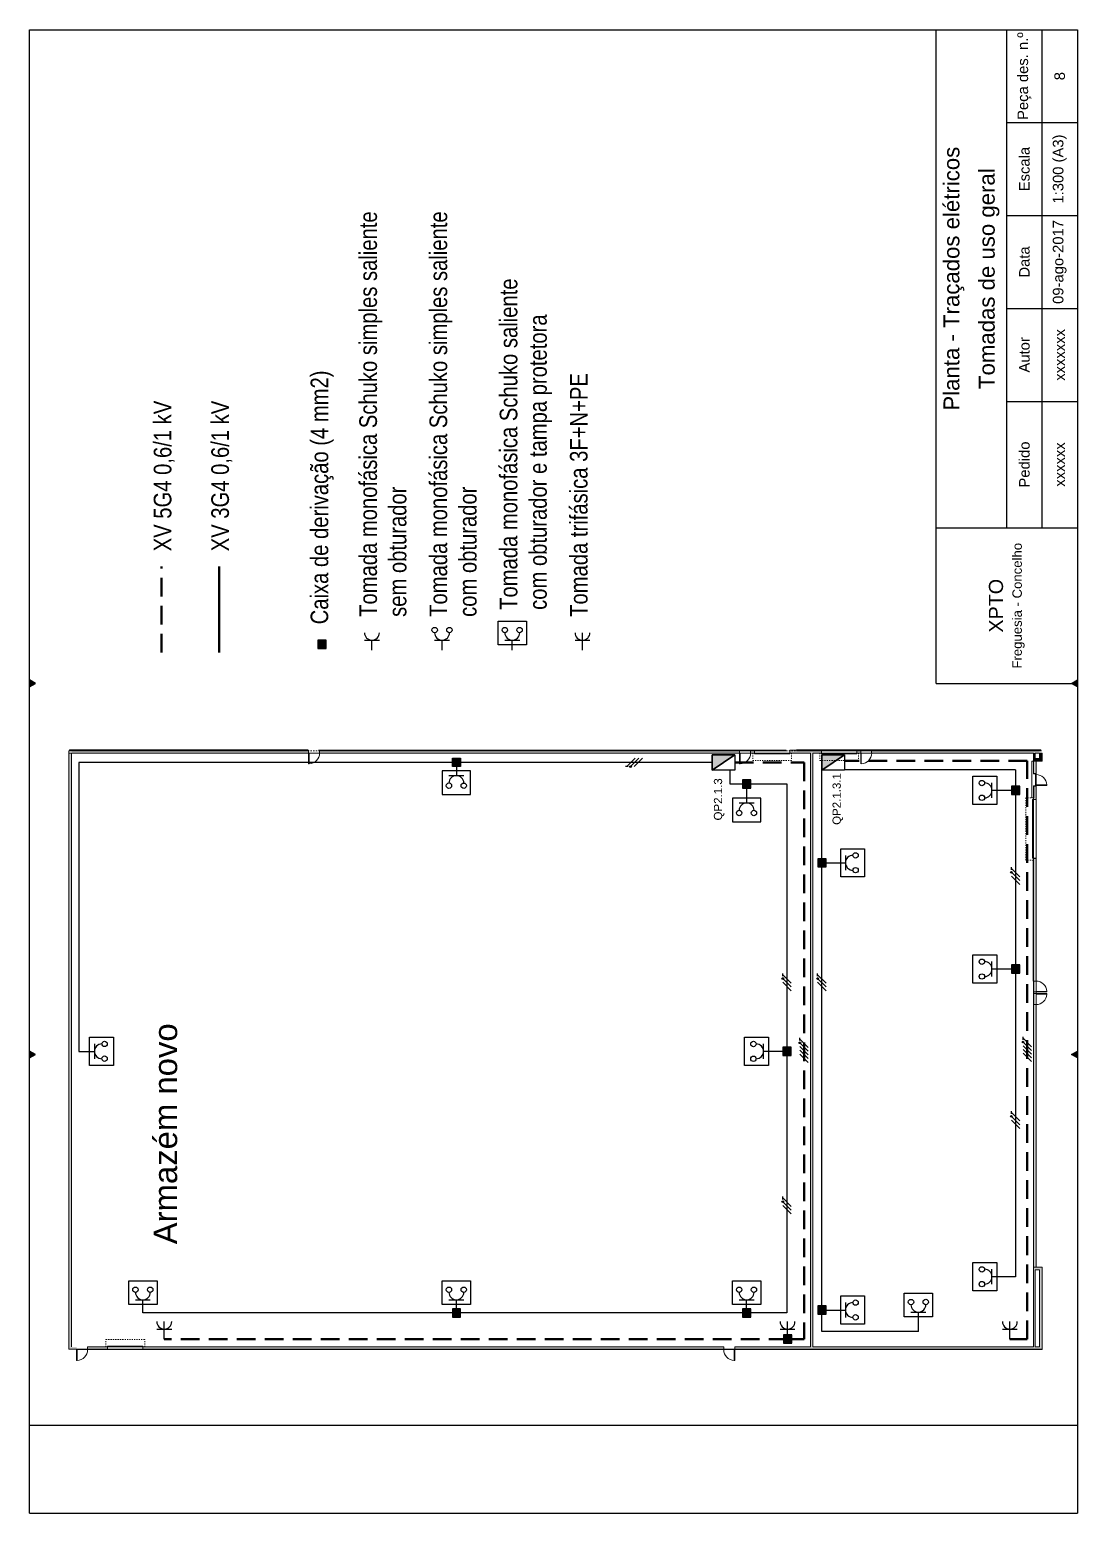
# Model space of a CAD drawing. Header units: millimetres. Extents: x -32 to 1412, y -324 to 2887.
# Drawn here: x 1207.4 to 1296.5, y 2330.8 to 2456.9 of the extents above; entities that cross this region are included whole.
import ezdxf

# ---------------------------------------------------------------- set-up
doc = ezdxf.new("R2010")
doc.units = ezdxf.units.MM
doc.header["$LTSCALE"] = 0.5
for name, pattern in [('HIDDEN', [9.525, 6.35, -3.175]), ('HIDDEN2', [4.7625, 3.175, -1.5875]), ('Tracejado - 0_53_0_53', [0.00106, 0.00053, -0.00053])]:
    doc.linetypes.add(name, pattern=pattern)
doc.layers.get('0').update_dxf_attribs({"linetype": 'CONTINUOUS'})
doc.layers.add('aparelhagem', color=3, linetype='CONTINUOUS')
doc.layers.add('ESQUADRIA', color=7, linetype='CONTINUOUS')
for name, color, linetype, lineweight in [('Arq_Janelas_C', 7, 'CONTINUOUS', 9), ('Arq_Paredes', 7, 'CONTINUOUS', 5), ('Arq_Paredes_C', 7, 'CONTINUOUS', 9), ('Arq_pavimentos', 7, 'CONTINUOUS', 5), ('Arq_Portas', 7, 'CONTINUOUS', 5), ('Arq_Portas Folhas C', 7, 'CONTINUOUS', 9), ('arquitetura', 252, 'CONTINUOUS', 5), ('ESQUEMA', 3, 'CONTINUOUS', 0), ('quadros eletricos', 3, 'CONTINUOUS', 30)]:
    doc.layers.add(name, color=color, linetype=linetype, lineweight=lineweight)
doc.styles.add('Arial nw', font='ARIALN.TTF')
doc.styles.add('ITED_3', font='romans.shx', dxfattribs={"width": 0.9, "height": 0.1})

msp = doc.modelspace()

# ---------------------------------------------------------------- hatches: boundary and pattern name
for points in [[(1207.902, 2401.333), (1207.403, 2401.621), (1207.403, 2401.045)], [(1296.016, 2401.333), (1296.515, 2401.621), (1296.515, 2401.045)], [(1207.902, 2369.769), (1207.403, 2370.057), (1207.403, 2369.481)], [(1296.016, 2369.769), (1296.515, 2370.057), (1296.515, 2369.481)]]:
    msp.add_hatch(color=7).paths.add_polyline_path(points)
at = {"layer": 'aparelhagem'}
h = msp.add_hatch(color=256, dxfattribs=at)
edge = h.paths.add_edge_path()
edge.add_arc((1258.513, 2394.251), 0.069, 0, 360)
h = msp.add_hatch(color=256, dxfattribs=at)
edge = h.paths.add_edge_path()
edge.add_arc((1290.903, 2385.269), 0.069, 0, 360)
h = msp.add_hatch(color=256, dxfattribs=at)
edge = h.paths.add_edge_path()
edge.add_arc((1271.463, 2376.232), 0.069, 0, 360)
h = msp.add_hatch(color=256, dxfattribs=at)
edge = h.paths.add_edge_path()
edge.add_arc((1274.425, 2376.233), 0.069, 0, 360)
h = msp.add_hatch(color=256, dxfattribs=at)
edge = h.paths.add_edge_path()
edge.add_arc((1272.914, 2370.769), 0.069, 0, 360)
h = msp.add_hatch(color=256, dxfattribs=at)
edge = h.paths.add_edge_path()
edge.add_arc((1291.895, 2370.834), 0.069, 0, 360)
h = msp.add_hatch(color=256, dxfattribs=at)
edge = h.paths.add_edge_path()
edge.add_arc((1290.903, 2364.518), 0.069, 0, 360)
h = msp.add_hatch(color=256, dxfattribs=at)
edge = h.paths.add_edge_path()
edge.add_arc((1271.463, 2357.26), 0.069, 0, 360)
at = {"layer": 'Arq_Paredes'}
for points in [[(1217.006, 2395.609), (1210.97, 2395.609), (1210.97, 2395.409), (1217.006, 2395.409)], [(1210.956, 2395.409), (1210.73, 2395.409), (1210.73, 2344.686), (1210.956, 2344.686), (1210.956, 2394.768)], [(1274.016, 2395.409), (1273.816, 2395.409), (1273.816, 2344.912), (1274.016, 2344.912), (1274.016, 2379.477)], [(1292.925, 2395.409), (1292.775, 2395.409), (1292.775, 2394.936), (1292.925, 2394.936)], [(1293.304, 2394.71), (1293.304, 2394.936), (1292.775, 2394.936), (1292.775, 2394.71), (1293.001, 2394.71)], [(1293.53, 2394.71), (1293.53, 2395.409), (1293.304, 2395.409), (1293.304, 2394.71)], [(1292.925, 2351.461), (1292.775, 2351.461), (1292.775, 2344.912), (1292.925, 2344.912)], [(1293.53, 2344.686), (1293.53, 2351.687), (1293.304, 2351.687), (1293.304, 2344.686)]]:
    msp.add_hatch(color=252, dxfattribs=at).paths.add_polyline_path(points, flags=0)
h = msp.add_hatch(color=252, dxfattribs=at)
h.paths.add_polyline_path([(1293.29, 2395.409), (1293.29, 2395.649), (1279.02, 2395.649), (1279.02, 2395.409), (1292.925, 2395.409)], flags=0)
h.paths.add_polyline_path([(1278.09, 2395.409), (1278.09, 2395.649), (1277.755, 2395.649), (1277.755, 2395.409)], flags=0)
h.paths.add_polyline_path([(1274.755, 2395.649), (1272.055, 2395.649), (1272.055, 2395.409), (1274.755, 2395.409)], flags=0)
h.paths.add_polyline_path([(1269.055, 2395.409), (1269.055, 2395.649), (1268.72, 2395.649), (1268.72, 2395.409)], flags=0)
h.paths.add_polyline_path([(1267.79, 2395.649), (1232.061, 2395.649), (1232.061, 2395.409), (1267.79, 2395.409)], flags=0)
h.paths.add_polyline_path([(1231.131, 2395.649), (1217.006, 2395.649), (1217.006, 2395.409), (1231.131, 2395.409)], flags=0)
h = msp.add_hatch(color=252, dxfattribs=at)
h.dxf.hatch_style = 1
h.paths.add_polyline_path([(1292.775, 2394.71), (1292.775, 2393.658), (1293.001, 2393.658), (1293.001, 2394.71)])
h.paths.add_polyline_path([(1292.775, 2374.02), (1292.775, 2351.687), (1293.001, 2351.687), (1293.001, 2374.02)])
h.paths.add_polyline_path([(1292.775, 2386.458), (1292.775, 2386.308), (1292.775, 2376.023), (1293.001, 2376.023), (1293.001, 2386.458)])
h.paths.add_polyline_path([(1292.775, 2392.583), (1292.775, 2391.608), (1292.775, 2391.458), (1293.001, 2391.458), (1293.001, 2392.583)])
h.paths.add_polyline_path([(1293.304, 2351.687), (1292.775, 2351.687), (1292.775, 2351.461), (1293.304, 2351.461)])
h = msp.add_hatch(color=252, dxfattribs=at)
h.paths.add_polyline_path([(1293.304, 2344.912), (1267.375, 2344.912), (1267.375, 2344.686), (1293.304, 2344.686)], flags=0)
h.paths.add_polyline_path([(1266.445, 2344.686), (1266.445, 2344.912), (1217.035, 2344.912), (1217.035, 2344.686), (1264.213, 2344.686)], flags=0)
h.paths.add_polyline_path([(1214.035, 2344.912), (1212.326, 2344.912), (1212.326, 2344.686), (1214.035, 2344.686)], flags=0)
h.paths.add_polyline_path([(1211.396, 2344.686), (1211.396, 2344.912), (1210.956, 2344.912), (1210.956, 2344.686)], flags=0)
at = {"layer": 'quadros eletricos', "ltscale": 10}
for points in [[(1232.632, 2405.003), (1231.927, 2405.003), (1231.927, 2404.299), (1232.632, 2404.299)], [(1244.061, 2394.255), (1243.356, 2394.255), (1243.356, 2394.96), (1244.061, 2394.96)], [(1268.737, 2393.131), (1268.032, 2393.131), (1268.032, 2392.427), (1268.737, 2392.427)], [(1291.611, 2392.586), (1290.907, 2392.586), (1290.907, 2391.881), (1291.611, 2391.881)], [(1274.438, 2385.721), (1275.142, 2385.721), (1275.142, 2386.426), (1274.438, 2386.426)], [(1291.611, 2377.393), (1290.907, 2377.393), (1290.907, 2376.688), (1291.611, 2376.688)], [(1272.18, 2370.396), (1271.476, 2370.396), (1271.476, 2369.691), (1272.18, 2369.691)], [(1244.061, 2348.153), (1243.356, 2348.153), (1243.356, 2347.449), (1244.061, 2347.449)], [(1268.737, 2348.153), (1268.032, 2348.153), (1268.032, 2347.449), (1268.737, 2347.449)], [(1274.438, 2347.698), (1275.142, 2347.698), (1275.142, 2348.402), (1274.438, 2348.402)], [(1272.217, 2345.936), (1271.513, 2345.936), (1271.513, 2345.232), (1272.217, 2345.232)]]:
    msp.add_hatch(color=256, dxfattribs=at).paths.add_polyline_path(points)
at = {"layer": 'quadros eletricos'}
for points in [[(1265.452, 2393.954), (1267.382, 2395.261), (1265.452, 2395.261)], [(1274.776, 2393.954), (1276.706, 2395.261), (1274.776, 2395.261)]]:
    msp.add_hatch(color=256, dxfattribs=at).paths.add_polyline_path(points)

# ---------------------------------------------------------------- linework, layer by layer
msp.add_line((1284.514, 2401.333), (1296.515, 2401.333))
at = {"color": 252}
for p, q in [((1292.775, 2392.583), (1292.775, 2391.608)), ((1292.775, 2386.458), (1293.001, 2386.458)), ((1292.775, 2376.023), (1292.775, 2386.308)), ((1292.775, 2376.023), (1292.775, 2374.02))]:
    msp.add_line(p, q, dxfattribs=at)
at = {"color": 7}
for points in [[(1207.902, 2401.333), (1207.403, 2401.621), (1207.403, 2401.045)], [(1296.016, 2401.333), (1296.515, 2401.621), (1296.515, 2401.045)], [(1207.902, 2369.769), (1207.403, 2370.057), (1207.403, 2369.481)]]:
    msp.add_lwpolyline(points, close=True, dxfattribs=at)
at = {"layer": 'aparelhagem'}
for p, q in [((1258.196, 2394.251), (1258.909, 2394.964)), ((1258.513, 2394.251), (1259.226, 2394.964)), ((1258.83, 2394.251), (1259.543, 2394.964)), ((1258.313, 2394.251), (1258.079, 2394.251)), ((1290.903, 2385.468), (1290.903, 2385.703)), ((1290.903, 2385.585), (1291.615, 2384.873)), ((1290.903, 2385.269), (1291.615, 2384.556)), ((1290.903, 2384.952), (1291.615, 2384.239)), ((1271.463, 2376.432), (1271.463, 2376.666)), ((1274.425, 2376.432), (1274.425, 2376.667)), ((1271.463, 2376.549), (1272.175, 2375.836)), ((1271.463, 2376.232), (1272.175, 2375.519)), ((1271.463, 2375.915), (1272.175, 2375.202)), ((1274.425, 2376.55), (1275.138, 2375.837)), ((1274.425, 2376.233), (1275.138, 2375.52)), ((1274.425, 2375.916), (1275.138, 2375.203)), ((1272.914, 2370.969), (1272.914, 2371.203)), ((1272.914, 2371.086), (1273.627, 2370.373)), ((1272.914, 2370.769), (1273.627, 2370.056)), ((1272.914, 2370.452), (1273.627, 2369.739)), ((1291.895, 2371.034), (1291.895, 2371.268)), ((1291.895, 2371.151), (1292.607, 2370.439)), ((1291.895, 2370.834), (1292.607, 2370.122)), ((1291.895, 2370.518), (1292.607, 2369.805)), ((1272.914, 2370.135), (1273.627, 2369.422)), ((1272.914, 2369.818), (1273.627, 2369.106)), ((1291.895, 2370.201), (1292.607, 2369.488)), ((1291.895, 2369.884), (1292.607, 2369.171)), ((1290.903, 2364.718), (1290.903, 2364.952)), ((1290.903, 2364.835), (1291.615, 2364.123)), ((1290.903, 2364.518), (1291.615, 2363.806)), ((1290.903, 2364.202), (1291.615, 2363.489)), ((1271.463, 2357.46), (1271.463, 2357.694)), ((1271.463, 2357.577), (1272.175, 2356.865)), ((1271.463, 2357.26), (1272.175, 2356.548)), ((1271.463, 2356.944), (1272.175, 2356.231))]:
    msp.add_line(p, q, dxfattribs=at)
for centre in [(1258.513, 2394.251), (1258.513, 2394.251), (1290.903, 2385.269), (1290.903, 2385.269), (1271.463, 2376.232), (1271.463, 2376.232), (1274.425, 2376.233), (1274.425, 2376.233), (1272.914, 2370.769), (1272.914, 2370.769), (1291.895, 2370.834), (1291.895, 2370.834), (1290.903, 2364.518), (1290.903, 2364.518), (1271.463, 2357.26), (1271.463, 2357.26)]:
    msp.add_circle(centre, 0.069, dxfattribs=at)
at = {"layer": 'Arq_Janelas_C', "color": 252}
for p, q in [((1292.775, 2393.658), (1292.775, 2393.626)), ((1292.947, 2393.626), (1292.775, 2393.626)), ((1293.001, 2393.639), (1292.947, 2393.639)), ((1292.947, 2393.639), (1292.947, 2393.595)), ((1292.991, 2393.595), (1292.947, 2393.595)), ((1292.969, 2393.595), (1292.969, 2392.646)), ((1292.991, 2393.639), (1292.991, 2393.595)), ((1293.001, 2393.658), (1293.001, 2393.639)), ((1292.947, 2392.615), (1292.775, 2392.615)), ((1292.775, 2392.583), (1292.775, 2392.615)), ((1292.947, 2392.646), (1292.947, 2392.602)), ((1292.991, 2392.646), (1292.947, 2392.646)), ((1293.001, 2392.602), (1292.947, 2392.602)), ((1292.991, 2392.602), (1292.991, 2392.646)), ((1293.001, 2392.584), (1293.001, 2392.602))]:
    msp.add_line(p, q, dxfattribs=at)
at = {"layer": 'Arq_Paredes_C', "color": 252}
for p, q in [((1217.006, 2395.609), (1210.97, 2395.609)), ((1231.131, 2395.649), (1217.206, 2395.649)), ((1231.131, 2395.409), (1231.131, 2395.649)), ((1267.79, 2395.649), (1232.061, 2395.649)), ((1232.061, 2395.649), (1232.061, 2395.409)), ((1267.79, 2395.409), (1267.79, 2395.649)), ((1269.055, 2395.649), (1268.72, 2395.649)), ((1268.72, 2395.649), (1268.72, 2395.409)), ((1269.055, 2395.409), (1269.055, 2395.649)), ((1274.755, 2395.649), (1272.055, 2395.649)), ((1272.055, 2395.649), (1272.055, 2395.409)), ((1274.755, 2395.409), (1274.755, 2395.649)), ((1278.09, 2395.649), (1277.755, 2395.649)), ((1277.755, 2395.649), (1277.755, 2395.409)), ((1278.09, 2395.409), (1278.09, 2395.649)), ((1293.29, 2395.649), (1279.02, 2395.649)), ((1279.02, 2395.649), (1279.02, 2395.409)), ((1210.73, 2395.409), (1231.131, 2395.409)), ((1210.956, 2344.912), (1210.956, 2395.409)), ((1232.061, 2395.409), (1267.79, 2395.409)), ((1268.72, 2395.409), (1269.055, 2395.409)), ((1272.055, 2395.409), (1273.816, 2395.409)), ((1273.816, 2395.409), (1273.816, 2344.912)), ((1274.016, 2395.409), (1274.755, 2395.409)), ((1274.016, 2344.912), (1274.016, 2395.409)), ((1277.755, 2395.409), (1278.09, 2395.409)), ((1279.02, 2395.409), (1292.775, 2395.409)), ((1292.775, 2395.409), (1292.775, 2393.658)), ((1292.925, 2395.409), (1293.53, 2395.409)), ((1292.925, 2394.936), (1292.925, 2395.409)), ((1293.304, 2394.936), (1292.925, 2394.936)), ((1293.001, 2394.71), (1293.53, 2394.71)), ((1293.001, 2393.658), (1293.001, 2394.71)), ((1293.53, 2395.409), (1293.304, 2395.409)), ((1293.304, 2395.409), (1293.304, 2394.936)), ((1293.53, 2394.71), (1293.53, 2395.409)), ((1292.775, 2393.658), (1293.001, 2393.658)), ((1293.001, 2392.583), (1292.775, 2392.583)), ((1293.001, 2376.023), (1293.001, 2392.583)), ((1292.775, 2391.458), (1293.001, 2391.458)), ((1292.775, 2376.023), (1293.001, 2376.023)), ((1293.001, 2375.093), (1292.775, 2375.093)), ((1292.775, 2375.093), (1292.775, 2374.95)), ((1292.775, 2374.95), (1293.001, 2374.95)), ((1293.001, 2374.95), (1293.001, 2375.093)), ((1293.001, 2374.02), (1292.775, 2374.02)), ((1292.775, 2374.02), (1292.775, 2351.687)), ((1293.001, 2351.687), (1293.001, 2374.02)), ((1292.775, 2351.687), (1292.775, 2344.912)), ((1293.53, 2351.687), (1292.775, 2351.687)), ((1292.925, 2351.461), (1293.304, 2351.461)), ((1292.925, 2344.912), (1292.925, 2351.461)), ((1293.304, 2351.461), (1293.304, 2344.912)), ((1293.53, 2344.686), (1293.53, 2351.687)), ((1214.035, 2344.912), (1212.326, 2344.912)), ((1212.326, 2344.912), (1212.326, 2344.686)), ((1212.326, 2344.686), (1214.035, 2344.686)), ((1214.035, 2344.686), (1214.035, 2344.912)), ((1266.445, 2344.912), (1217.035, 2344.912)), ((1217.035, 2344.912), (1217.035, 2344.686)), ((1217.035, 2344.686), (1266.445, 2344.686)), ((1266.445, 2344.686), (1266.445, 2344.912)), ((1273.816, 2344.912), (1267.375, 2344.912)), ((1267.375, 2344.912), (1267.375, 2344.686)), ((1267.375, 2344.686), (1293.53, 2344.686)), ((1292.775, 2344.912), (1274.016, 2344.912)), ((1293.304, 2344.912), (1292.925, 2344.912))]:
    msp.add_line(p, q, dxfattribs=at)
at = {"layer": 'Arq_pavimentos', "color": 252}
for p, q in [((1232.061, 2395.409), (1231.131, 2395.409)), ((1268.72, 2395.409), (1267.79, 2395.409)), ((1279.02, 2395.409), (1278.09, 2395.409)), ((1293.001, 2394.71), (1292.656, 2394.71)), ((1292.656, 2394.71), (1292.656, 2391.608)), ((1293.53, 2394.71), (1293.001, 2394.71)), ((1292.991, 2392.646), (1292.991, 2393.576)), ((1293.001, 2392.583), (1293.001, 2393.658)), ((1293.001, 2386.458), (1293.001, 2391.458)), ((1293.001, 2375.093), (1293.001, 2376.023)), ((1293.001, 2374.02), (1293.001, 2374.95)), ((1212.326, 2344.686), (1211.396, 2344.686)), ((1211.396, 2344.686), (1212.326, 2344.686)), ((1217.035, 2344.686), (1214.035, 2344.686)), ((1214.035, 2344.686), (1217.035, 2344.686)), ((1267.375, 2344.688), (1266.445, 2344.688)), ((1266.445, 2344.686), (1267.375, 2344.686))]:
    msp.add_line(p, q, dxfattribs=at)
at = {"layer": 'Arq_Portas', "color": 252, "linetype": 'Tracejado - 0_53_0_53'}
for p, q in [((1268.905, 2395.409), (1272.205, 2395.409)), ((1268.905, 2395.409), (1268.905, 2394.774)), ((1268.905, 2394.774), (1272.205, 2394.774)), ((1272.205, 2395.409), (1272.205, 2394.774)), ((1274.605, 2395.409), (1277.905, 2395.409)), ((1274.605, 2395.409), (1274.605, 2394.774)), ((1274.605, 2394.774), (1277.905, 2394.774)), ((1277.905, 2395.409), (1277.905, 2394.774)), ((1292.14, 2391.608), (1292.14, 2386.308)), ((1292.775, 2391.608), (1292.14, 2391.608)), ((1292.775, 2391.608), (1292.775, 2386.308)), ((1292.775, 2386.308), (1292.14, 2386.308)), ((1213.885, 2345.547), (1217.185, 2345.547)), ((1213.885, 2344.912), (1213.885, 2345.547)), ((1217.185, 2344.912), (1217.185, 2345.547)), ((1213.885, 2344.912), (1217.185, 2344.912))]:
    msp.add_line(p, q, dxfattribs=at)
at = {"layer": 'Arq_Portas', "color": 252}
for centre, start, end in [((1231.131, 2395.409), 273.0763, 0), ((1267.79, 2395.409), 273.0763, 0), ((1278.09, 2395.409), 273.0763, 0), ((1292.991, 2392.646), 3.0763, 90), ((1293.001, 2375.093), 3.0763, 90), ((1293.001, 2374.95), 270, 356.9237), ((1211.396, 2344.686), 273.0763, 0), ((1267.375, 2344.686), 180, 266.9237)]:
    msp.add_arc(centre, 0.932, start, end, dxfattribs=at)
at = {"layer": 'Arq_Portas Folhas C', "color": 252}
for p, q in [((1231.131, 2395.409), (1231.131, 2394.479)), ((1231.131, 2395.409), (1231.181, 2395.409)), ((1231.131, 2394.479), (1231.181, 2394.479)), ((1231.181, 2395.409), (1231.181, 2394.479)), ((1267.79, 2395.409), (1267.79, 2394.479)), ((1267.79, 2395.409), (1267.84, 2395.409)), ((1267.79, 2394.479), (1267.84, 2394.479)), ((1267.84, 2395.409), (1267.84, 2394.479)), ((1272.055, 2395.409), (1269.055, 2395.409)), ((1269.055, 2395.409), (1269.055, 2395.333)), ((1269.055, 2395.333), (1272.055, 2395.333)), ((1272.055, 2395.333), (1272.055, 2395.409)), ((1277.755, 2395.409), (1274.755, 2395.409)), ((1274.755, 2395.409), (1274.755, 2395.333)), ((1274.755, 2395.333), (1277.755, 2395.333)), ((1277.755, 2395.333), (1277.755, 2395.409)), ((1278.09, 2395.409), (1278.09, 2394.479)), ((1278.09, 2395.409), (1278.14, 2395.409)), ((1278.14, 2395.409), (1278.14, 2394.479)), ((1292.991, 2392.696), (1293.921, 2392.696)), ((1292.991, 2392.646), (1292.991, 2392.696)), ((1292.991, 2392.646), (1293.921, 2392.646)), ((1293.921, 2392.646), (1293.921, 2392.696)), ((1292.775, 2391.458), (1292.699, 2391.458)), ((1292.699, 2391.458), (1292.699, 2386.458)), ((1292.775, 2386.458), (1292.775, 2391.458)), ((1292.699, 2386.458), (1292.775, 2386.458)), ((1293.001, 2375.143), (1293.931, 2375.143)), ((1293.001, 2375.093), (1293.001, 2375.143)), ((1293.001, 2375.093), (1293.931, 2375.093)), ((1293.001, 2374.95), (1293.931, 2374.95)), ((1293.001, 2374.95), (1293.001, 2374.9)), ((1293.001, 2374.9), (1293.931, 2374.9)), ((1293.931, 2375.093), (1293.931, 2375.143)), ((1293.931, 2374.95), (1293.931, 2374.9)), ((1211.396, 2344.686), (1211.396, 2343.756)), ((1211.446, 2344.686), (1211.446, 2343.756)), ((1214.035, 2344.988), (1217.035, 2344.988)), ((1214.035, 2344.912), (1214.035, 2344.988)), ((1217.035, 2344.912), (1214.035, 2344.912)), ((1217.035, 2344.988), (1217.035, 2344.912)), ((1267.325, 2344.686), (1267.325, 2343.756)), ((1267.375, 2344.686), (1267.325, 2344.686)), ((1267.375, 2344.686), (1267.375, 2343.756)), ((1211.396, 2343.756), (1211.446, 2343.756)), ((1267.375, 2343.756), (1267.325, 2343.756))]:
    msp.add_line(p, q, dxfattribs=at)
at = {"layer": 'arquitetura', "color": 252}
for p, q in [((1210.735, 2395.609), (1231.06, 2395.609)), ((1210.735, 2395.609), (1210.735, 2344.709)), ((1210.765, 2395.639), (1231.06, 2395.639)), ((1210.795, 2395.669), (1231.06, 2395.669)), ((1231.96, 2395.639), (1271.74, 2395.639)), ((1231.96, 2395.609), (1271.74, 2395.609)), ((1272.64, 2395.669), (1293.405, 2395.669)), ((1272.64, 2395.639), (1293.435, 2395.639)), ((1272.64, 2395.609), (1293.465, 2395.609)), ((1210.735, 2344.709), (1293.465, 2344.709))]:
    msp.add_line(p, q, dxfattribs=at)
at = {"layer": 'arquitetura', "color": 252, "linetype": 'HIDDEN', "ltscale": 0.04}
for p, q in [((1231.06, 2395.609), (1231.96, 2395.609)), ((1271.74, 2395.609), (1272.64, 2395.609))]:
    msp.add_line(p, q, dxfattribs=at)
at = {"layer": 'ESQUADRIA'}
for p, q in [((1207.403, 2330.764), (1207.403, 2456.912)), ((1207.403, 2456.912), (1296.515, 2456.912)), ((1284.514, 2401.333), (1284.514, 2456.912)), ((1290.514, 2414.567), (1290.514, 2456.912)), ((1293.515, 2414.567), (1293.515, 2456.912)), ((1296.515, 2456.912), (1296.515, 2393.832)), ((1290.514, 2449.012), (1296.515, 2449.012)), ((1290.514, 2441.111), (1296.515, 2441.111)), ((1290.514, 2433.211), (1296.515, 2433.211)), ((1290.514, 2425.31), (1296.515, 2425.31)), ((1290.514, 2414.567), (1290.514, 2425.31)), ((1284.514, 2414.567), (1296.515, 2414.567)), ((1296.515, 2393.832), (1296.515, 2330.764)), ((1207.403, 2338.265), (1296.515, 2338.265)), ((1207.403, 2330.764), (1296.515, 2330.764))]:
    msp.add_line(p, q, dxfattribs=at)
msp.add_lwpolyline([(1296.016, 2369.769), (1296.515, 2370.057), (1296.515, 2369.481)], close=True, dxfattribs=at)
at = {"layer": 'ESQUEMA', "linetype": 'HIDDEN2', "lineweight": 50}
msp.add_line((1218.627, 2403.954), (1218.627, 2411.26), dxfattribs=at)
at = {"layer": 'ESQUEMA', "lineweight": 50}
msp.add_line((1223.524, 2403.954), (1223.524, 2411.26), dxfattribs=at)
at = {"layer": 'ESQUEMA', "linetype": 'HIDDEN2', "lineweight": 50}
for points in [[(1267.382, 2394.607), (1273.271, 2394.607), (1273.271, 2345.584), (1271.865, 2345.584), (1218.85, 2345.584)], [(1290.778, 2345.584), (1292.251, 2345.584), (1292.251, 2394.739), (1276.706, 2394.739)]]:
    msp.add_lwpolyline(points, dxfattribs=at)
at = {"layer": 'quadros eletricos', "lineweight": 30}
for p, q in [((1235.88, 2405.003), (1237.145, 2405.003)), ((1236.513, 2404.16), (1236.513, 2405.003)), ((1241.85, 2405.003), (1243.116, 2405.003)), ((1242.483, 2404.16), (1242.483, 2405.003)), ((1247.821, 2405.003), (1249.086, 2405.003)), ((1248.453, 2404.16), (1248.453, 2405.003)), ((1253.791, 2405.003), (1255.057, 2405.003)), ((1254.424, 2404.16), (1254.424, 2405.636)), ((1243.7, 2394.337), (1243.7, 2393.493)), ((1243.067, 2393.493), (1244.332, 2393.493)), ((1268.385, 2392.427), (1268.385, 2391.172)), ((1289.256, 2391.601), (1289.256, 2392.866)), ((1290.907, 2392.233), (1289.256, 2392.233)), ((1267.752, 2391.172), (1269.017, 2391.172)), ((1275.142, 2386.073), (1276.794, 2386.073)), ((1276.794, 2386.706), (1276.794, 2385.441)), ((1289.256, 2376.408), (1289.256, 2377.673)), ((1290.907, 2377.04), (1289.256, 2377.04)), ((1212.913, 2370.676), (1212.913, 2369.411)), ((1269.825, 2369.411), (1269.825, 2370.676)), ((1212.07, 2370.044), (1212.913, 2370.044)), ((1271.476, 2370.044), (1269.825, 2370.044)), ((1289.256, 2350.25), (1289.256, 2351.516)), ((1290.907, 2350.883), (1289.256, 2350.883)), ((1216.401, 2348.915), (1217.666, 2348.915)), ((1217.033, 2348.072), (1217.033, 2348.915)), ((1243.067, 2348.915), (1244.332, 2348.915)), ((1243.7, 2348.072), (1243.7, 2348.915)), ((1267.752, 2348.915), (1269.017, 2348.915)), ((1268.385, 2348.072), (1268.385, 2348.915)), ((1275.142, 2348.05), (1276.794, 2348.05)), ((1276.794, 2348.683), (1276.794, 2347.417)), ((1282.366, 2347.868), (1283.631, 2347.868)), ((1282.998, 2346.217), (1282.998, 2347.868)), ((1218.217, 2346.428), (1219.483, 2346.428)), ((1218.85, 2345.584), (1218.85, 2347.06)), ((1271.232, 2346.428), (1272.498, 2346.428)), ((1271.865, 2345.584), (1271.865, 2347.06)), ((1290.145, 2346.428), (1291.411, 2346.428)), ((1290.778, 2345.584), (1290.778, 2347.06))]:
    msp.add_line(p, q, dxfattribs=at)
at = {"layer": 'quadros eletricos'}
for p, q in [((1267.382, 2395.261), (1265.452, 2393.954)), ((1276.706, 2395.261), (1274.776, 2393.954))]:
    msp.add_line(p, q, dxfattribs=at)
at = {"layer": 'quadros eletricos', "ltscale": 10}
for points in [[(1247.251, 2404.595), (1247.251, 2406.623), (1249.656, 2406.623), (1249.656, 2404.595), (1247.251, 2404.595)], [(1265.452, 2394.607), (1211.592, 2394.607), (1211.592, 2370.044), (1212.07, 2370.044)], [(1266.949, 2393.954), (1266.949, 2392.779), (1271.819, 2392.779), (1271.819, 2347.801), (1217.033, 2347.801), (1217.033, 2348.072)], [(1242.498, 2393.901), (1242.498, 2391.874), (1244.902, 2391.874), (1244.902, 2393.901), (1242.498, 2393.901)], [(1282.998, 2346.217), (1274.79, 2346.217), (1274.776, 2393.954)], [(1291.259, 2393.987), (1276.706, 2393.987)], [(1289.664, 2391.031), (1287.636, 2391.031), (1287.636, 2393.436), (1289.664, 2393.436), (1289.664, 2391.031)], [(1291.259, 2393.987), (1291.259, 2393.987), (1291.259, 2350.883), (1290.907, 2350.883)], [(1267.183, 2391.58), (1267.183, 2389.552), (1269.587, 2389.552), (1269.587, 2391.58), (1267.183, 2391.58)], [(1276.386, 2387.275), (1278.413, 2387.275), (1278.413, 2384.871), (1276.386, 2384.871), (1276.386, 2387.275)], [(1289.664, 2375.838), (1287.636, 2375.838), (1287.636, 2378.243), (1289.664, 2378.243), (1289.664, 2375.838)], [(1212.505, 2371.246), (1214.533, 2371.246), (1214.533, 2368.841), (1212.505, 2368.841), (1212.505, 2371.246)], [(1270.233, 2368.841), (1268.205, 2368.841), (1268.205, 2371.246), (1270.233, 2371.246), (1270.233, 2368.841)], [(1289.664, 2349.681), (1287.636, 2349.681), (1287.636, 2352.085), (1289.664, 2352.085), (1289.664, 2349.681)], [(1215.831, 2348.507), (1215.831, 2350.535), (1218.236, 2350.535), (1218.236, 2348.507), (1215.831, 2348.507)], [(1242.498, 2348.507), (1242.498, 2350.535), (1244.902, 2350.535), (1244.902, 2348.507), (1242.498, 2348.507)], [(1267.183, 2348.507), (1267.183, 2350.535), (1269.587, 2350.535), (1269.587, 2348.507), (1267.183, 2348.507)], [(1276.386, 2349.252), (1278.413, 2349.252), (1278.413, 2346.848), (1276.386, 2346.848), (1276.386, 2349.252)], [(1281.796, 2347.46), (1281.796, 2349.488), (1284.201, 2349.488), (1284.201, 2347.46), (1281.796, 2347.46)]]:
    msp.add_lwpolyline(points, dxfattribs=at)
for points in [[(1232.632, 2405.003), (1231.927, 2405.003), (1231.927, 2404.299), (1232.632, 2404.299)], [(1244.061, 2394.255), (1243.356, 2394.255), (1243.356, 2394.96), (1244.061, 2394.96)], [(1268.737, 2393.131), (1268.032, 2393.131), (1268.032, 2392.427), (1268.737, 2392.427)], [(1291.611, 2392.586), (1290.907, 2392.586), (1290.907, 2391.881), (1291.611, 2391.881)], [(1274.438, 2385.721), (1275.142, 2385.721), (1275.142, 2386.426), (1274.438, 2386.426)], [(1291.611, 2377.393), (1290.907, 2377.393), (1290.907, 2376.688), (1291.611, 2376.688)], [(1272.18, 2370.396), (1271.476, 2370.396), (1271.476, 2369.691), (1272.18, 2369.691)], [(1244.061, 2348.153), (1243.356, 2348.153), (1243.356, 2347.449), (1244.061, 2347.449)], [(1268.737, 2348.153), (1268.032, 2348.153), (1268.032, 2347.449), (1268.737, 2347.449)], [(1274.438, 2347.698), (1275.142, 2347.698), (1275.142, 2348.402), (1274.438, 2348.402)], [(1272.217, 2345.936), (1271.513, 2345.936), (1271.513, 2345.232), (1272.217, 2345.232)]]:
    msp.add_lwpolyline(points, close=True, dxfattribs=at)
at = {"layer": 'quadros eletricos'}
for points in [[(1267.382, 2393.954), (1265.452, 2393.954), (1265.452, 2395.261), (1267.382, 2395.261)], [(1276.706, 2393.954), (1274.776, 2393.954), (1274.776, 2395.261), (1276.706, 2395.261)]]:
    msp.add_lwpolyline(points, close=True, dxfattribs=at)
for points in [[(1265.452, 2393.954), (1267.382, 2395.261), (1265.452, 2395.261), (1265.452, 2393.954)], [(1274.776, 2393.954), (1276.706, 2395.261), (1274.776, 2395.261), (1274.776, 2393.954)]]:
    msp.add_lwpolyline(points, dxfattribs=at)
at = {"layer": 'quadros eletricos', "lineweight": 30}
for centre in [(1241.85, 2405.865), (1243.106, 2405.865), (1247.821, 2405.865), (1249.077, 2405.865), (1288.394, 2392.857), (1243.067, 2392.632), (1244.323, 2392.631), (1288.394, 2391.601), (1267.752, 2390.31), (1269.008, 2390.31), (1277.655, 2386.706), (1277.656, 2385.45), (1288.394, 2377.664), (1288.394, 2376.408), (1213.775, 2370.676), (1268.963, 2370.667), (1213.775, 2369.42), (1268.963, 2369.411), (1288.394, 2351.506), (1288.394, 2350.25), (1216.401, 2349.777), (1217.657, 2349.777), (1243.067, 2349.777), (1244.323, 2349.777), (1267.752, 2349.777), (1269.008, 2349.777), (1277.655, 2348.683), (1282.366, 2348.729), (1283.622, 2348.73), (1277.656, 2347.426)]:
    msp.add_circle(centre, 0.229, dxfattribs=at)
for centre, start, end in [((1236.513, 2405.636), 180, 0), ((1242.483, 2405.636), 180, 0), ((1248.453, 2405.636), 180, 0), ((1254.424, 2405.636), 180, 0), ((1243.7, 2392.86), 0, 180), ((1288.623, 2392.233), 270, 90), ((1268.385, 2390.539), 0, 180), ((1277.426, 2386.073), 90, 270), ((1288.623, 2377.04), 270, 90), ((1213.546, 2370.044), 90, 270), ((1269.192, 2370.044), 270, 90), ((1288.623, 2350.883), 270, 90), ((1217.033, 2349.548), 180, 0), ((1243.7, 2349.548), 180, 0), ((1268.385, 2349.548), 180, 0), ((1277.426, 2348.05), 90, 270), ((1282.998, 2348.501), 180, 0), ((1218.85, 2347.06), 180, 0), ((1271.865, 2347.06), 180, 0), ((1290.778, 2347.06), 180, 0)]:
    msp.add_arc(centre, 0.633, start, end, dxfattribs=at)

# ---------------------------------------------------------------- texts
at = {"insert": (1218.961, 2363.031), "char_height": 2, "attachment_point": 5, "rotation": 90, "style": 'Arial nw'}
msp.add_mtext_dynamic_manual_height_columns('{\\fArial|b0|i0|c0|p34;Armazém novo}', width=29.85448, gutter_width=2, heights=[3.301], dxfattribs=at)
at = {"layer": 'ESQUADRIA', "attachment_point": 5, "rotation": 90, "style": 'ITED_3'}
for s, width, heights, insert, char_height in [('{\\fArial|b0|i0|c0|p34;\\W1;Peça des. n.º}', 7.86721, [0], (1292.015, 2452.962), 0.90012), ('{\\fArial|b0|i0|c0|p34;\\W1;8}', 12.97873, [3.282], (1295.015, 2452.962), 0.90012), ('{\\fArial|b0|i0|c0|p34;\\W1;1:300 (A3)}', 15.21382, [2.511], (1295.015, 2445.061), 0.90012), ('{\\fArial|b0|i0|c0|p34;\\W1;Planta - Traçados elétricos}', 83.62114, [5.133], (1286.014, 2435.74), 1.35019), ('{\\fArial|b0|i0|c0|p34;\\W1;Escala}', 3.38711, [0], (1292.015, 2445.061), 0.90012), ('{\\fArial|b0|i0|c0|p34;\\W1;Tomadas de uso geral}', 41.46559, [5.133], (1289.014, 2435.74), 1.35019), ('{\\fArial|b0|i0|c0|p34;\\W1;09-ago-2017}', 15.14479, [3.742], (1295.015, 2437.161), 0.90012), ('{\\fArial|b0|i0|c0|p34;\\W1;Data}', 3.38711, [0], (1292.015, 2437.161), 0.90012), ('{\\fArial|b0|i0|c0|p34;\\W1;xxxxxxx}', 12.95603, [0], (1295.015, 2429.261), 0.90012), ('{\\fArial|b0|i0|c0|p34;\\W1;Autor}', 3.38711, [0], (1292.015, 2429.261), 0.90012), ('{\\fArial|b0|i0|c0|p34;\\W1;Pedido}', 3.38711, [0.655], (1292.015, 2419.939), 0.90012), ('{\\fArial|b0|i0|c0|p34;\\W1;xxxxxx}', 18.13399, [0], (1295.015, 2419.939), 0.90012), ('{\\fArial|b0|i0|c0|p34;\\H0.49993x;\\W1;XPTO\\P\\H0.66667x;Freguesia - Concelho}', 25.11269, [13.135], (1290.514, 2407.932), 2.40033)]:
    msp.add_mtext_dynamic_manual_height_columns(s, width=width, gutter_width=0.5, heights=heights, dxfattribs=dict(at, insert=insert, char_height=char_height))
at = {"layer": 'quadros eletricos', "rotation": 90, "style": 'Arial nw'}
for s, width, heights, insert, char_height, attachment_point in [('Tomada monofásica Schuko simples saliente\\Psem obturador', 45.6431, [4.474], (1235.443, 2406.984), 1.5, 1), ('Tomada monofásica Schuko simples saliente\\Pcom obturador', 45.6431, [4.474], (1241.414, 2406.984), 1.5, 1), ('Tomada monofásica Schuko saliente\\Pcom obturador e tampa protetora', 45.6431, [4.474], (1247.384, 2407.58), 1.5, 1), ('Caixa de derivação (4 mm2)', 26.7971, [1.618], (1232.28, 2406.351), 1.5, 4), ('Tomada trifásica 3F+N+PE', 45.6431, [4.474], (1253.355, 2406.984), 1.5, 1), ('XV 5G4 0,6/1 kV', 39.9093, [2.855], (1217.957, 2412.562), 1.5, 1), ('XV 3G4 0,6/1 kV', 39.9093, [2.855], (1222.853, 2412.562), 1.5, 1), ('{\\fArial|b0|i0|c0|p34;QP2.1.3}', 3.66252, [0.976], (1265.602, 2389.673), 0.7, 1), ('{\\fArial|b0|i0|c0|p34;QP2.1.3.1}', 3.66252, [0.976], (1275.694, 2389.302), 0.7, 1)]:
    msp.add_mtext_dynamic_manual_height_columns(s, width=width, gutter_width=2, heights=heights, dxfattribs=dict(at, insert=insert, char_height=char_height, attachment_point=attachment_point))

doc.saveas('drawing.dxf')
